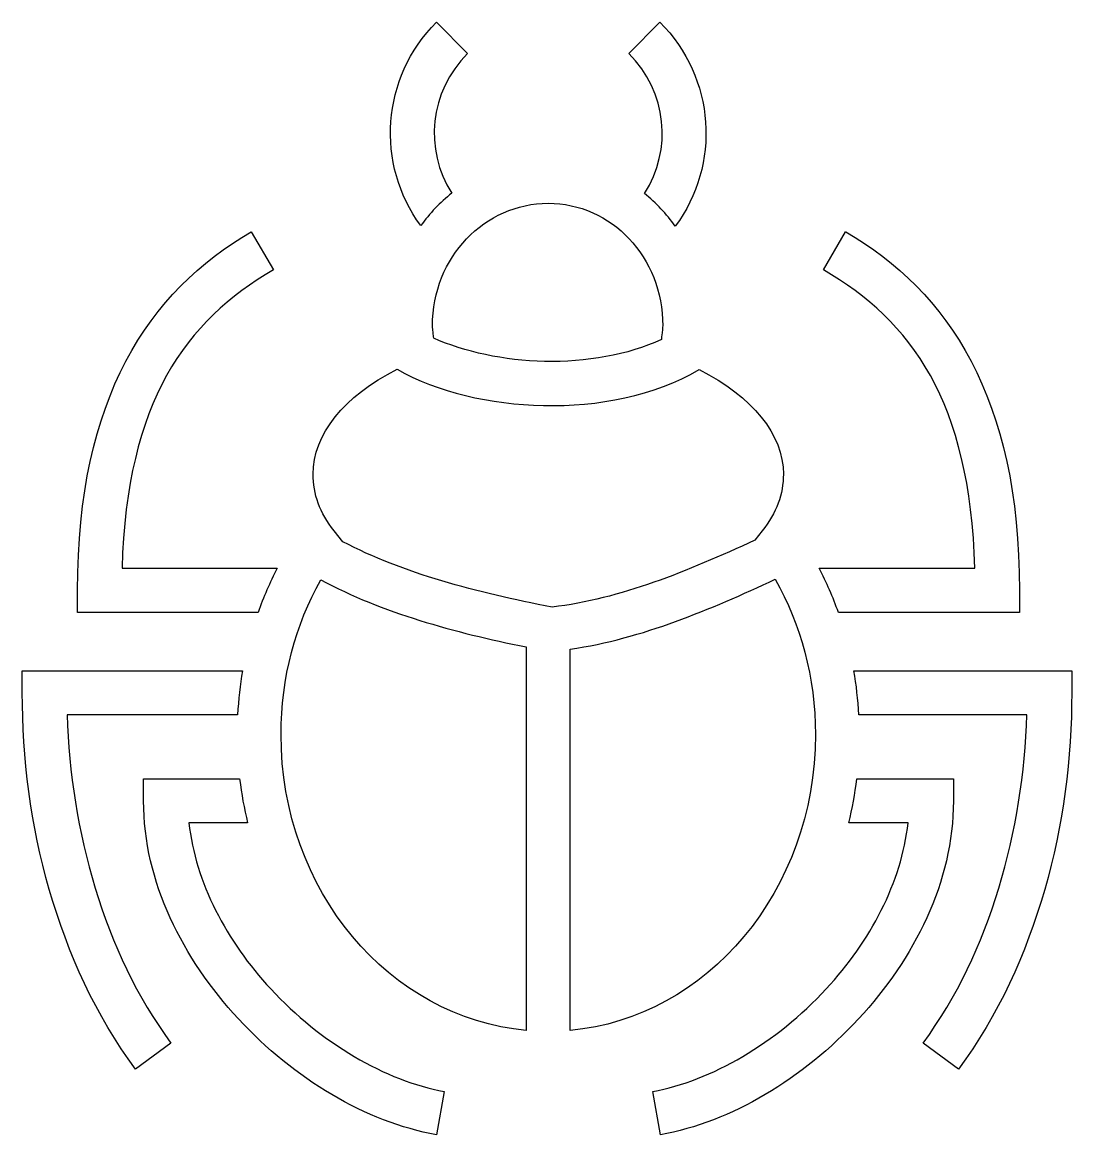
# Model space of a CAD drawing. Header units: centimetres. Extents: x -9.3 to 9.5, y -9.8 to 10.1.
import ezdxf

# ---------------------------------------------------------------- set-up
doc = ezdxf.new("R2010")
doc.units = ezdxf.units.CM
doc.header["$MEASUREMENT"] = 0
doc.layers.add('Layer 1', color=7, linetype='Continuous')

msp = doc.modelspace()

# ---------------------------------------------------------------- linework, layer by layer
at = {"layer": 'Layer 1'}
for points, knots in [([(-1.88175, 10.08447), (-2.87734, 9.09719), (-2.97213, 7.54035), (-2.16622, 6.44445), (-2.16622, 6.44445), (-2.00737, 6.66355), (-1.82002, 6.85913), (-1.61028, 7.02552), (-1.61028, 7.02552), (-2.10892, 7.80554), (-2.01476, 8.84279), (-1.32691, 9.52494), (-1.32691, 9.52494), (-1.32691, 9.52494), (-1.88184, 10.08451), (-1.88184, 10.08451), (-1.88184, 10.08451), (-1.88184, 10.08451), (-1.88175, 10.08447), (-1.88175, 10.08447)], [0, 0, 0, 0, 0.16666667, 0.16666667, 0.16666667, 0.16666667, 0.33333333, 0.33333333, 0.33333333, 0.33333333, 0.5, 0.5, 0.5, 0.5, 0.66666667, 0.66666667, 0.66666667, 0.66666667, 1, 1, 1, 1]), ([(2.11177, 10.08447), (2.11177, 10.08447), (1.55692, 9.5249), (1.55692, 9.5249), (1.55692, 9.5249), (2.24649, 8.84115), (2.33935, 7.80065), (1.83662, 7.02), (1.83662, 7.02), (2.04522, 6.85192), (2.23114, 6.65461), (2.38818, 6.43357), (2.38818, 6.43357), (3.20274, 7.53006), (3.11069, 9.09395), (2.11177, 10.08447)], [0, 0, 0, 0, 0.2, 0.2, 0.2, 0.2, 0.4, 0.4, 0.4, 0.4, 0.6, 0.6, 0.6, 0.6, 1, 1, 1, 1]), ([(0.11449, 6.84504), (-1.01603, 6.84496), (-1.9571, 5.87788), (-1.9571, 4.65247), (-1.9571, 4.65247), (-1.9571, 4.62835), (-1.94542, 4.55886), (-1.93652, 4.45234), (-1.93652, 4.45234), (-1.93652, 4.45234), (-1.93462, 4.42999), (-1.93462, 4.42999), (-1.93462, 4.42999), (-1.38433, 4.18499), (-0.67266, 4.02855), (0.0498, 4.01337), (0.0498, 4.01337), (0.79006, 3.99777), (1.53622, 4.12807), (2.13964, 4.40469), (2.13964, 4.40469), (2.13964, 4.40469), (2.14369, 4.45259), (2.14369, 4.45259), (2.14369, 4.45259), (2.15267, 4.55915), (2.16427, 4.62733), (2.16427, 4.65247), (2.16427, 4.65247), (2.16427, 5.88192), (1.24522, 6.84495), (0.1147, 6.84504), (0.1147, 6.84504), (0.1147, 6.84504), (0.11449, 6.84504), (0.11449, 6.84504)], [0, 0, 0, 0, 0.1, 0.1, 0.1, 0.1, 0.2, 0.2, 0.2, 0.2, 0.3, 0.3, 0.3, 0.3, 0.4, 0.4, 0.4, 0.4, 0.5, 0.5, 0.5, 0.5, 0.6, 0.6, 0.6, 0.6, 0.7, 0.7, 0.7, 0.7, 0.8, 0.8, 0.8, 0.8, 1, 1, 1, 1]), ([(-5.19741, 6.33439), (-7.03767, 5.26341), (-8.30625, 3.3629), (-8.30625, -0.08379), (-8.30625, -0.08379), (-8.30625, -0.08379), (-8.30625, -0.47781), (-8.30625, -0.47781), (-8.30625, -0.47781), (-8.30625, -0.47781), (-5.07736, -0.47781), (-5.07736, -0.47781), (-5.07736, -0.47781), (-4.97995, -0.20528), (-4.86475, 0.05781), (-4.73335, 0.31031), (-4.73335, 0.31031), (-4.73335, 0.31031), (-7.50995, 0.31031), (-7.50995, 0.31031), (-7.50995, 0.31031), (-7.42486, 3.30027), (-6.37281, 4.73858), (-4.80108, 5.65316), (-4.80108, 5.65316), (-4.80108, 5.65316), (-5.19737, 6.3343), (-5.19737, 6.3343), (-5.19737, 6.3343), (-5.19737, 6.3343), (-5.19741, 6.33439), (-5.19741, 6.33439)], [0, 0, 0, 0, 0.11111111, 0.11111111, 0.11111111, 0.11111111, 0.22222222, 0.22222222, 0.22222222, 0.22222222, 0.33333333, 0.33333333, 0.33333333, 0.33333333, 0.44444444, 0.44444444, 0.44444444, 0.44444444, 0.55555556, 0.55555556, 0.55555556, 0.55555556, 0.66666667, 0.66666667, 0.66666667, 0.66666667, 0.77777778, 0.77777778, 0.77777778, 0.77777778, 1, 1, 1, 1]), ([(5.43651, 6.33439), (5.43651, 6.33439), (5.04013, 5.65321), (5.04013, 5.65321), (5.04013, 5.65321), (6.6119, 4.73859), (7.66399, 3.30032), (7.74913, 0.31032), (7.74913, 0.31032), (7.74913, 0.31032), (4.96258, 0.31031), (4.96258, 0.31031), (4.96258, 0.31031), (5.09393, 0.05781), (5.20918, -0.20528), (5.30667, -0.47781), (5.30667, -0.47781), (5.30667, -0.47781), (8.54551, -0.47781), (8.54551, -0.47781), (8.54551, -0.47781), (8.54551, -0.47781), (8.54551, -0.08379), (8.54551, -0.08379), (8.54551, -0.08379), (8.54551, 3.36285), (7.27689, 5.2634), (5.43655, 6.3343), (5.43655, 6.3343), (5.43655, 6.3343), (5.43651, 6.33439), (5.43651, 6.33439)], [0, 0, 0, 0, 0.11111111, 0.11111111, 0.11111111, 0.11111111, 0.22222222, 0.22222222, 0.22222222, 0.22222222, 0.33333333, 0.33333333, 0.33333333, 0.33333333, 0.44444444, 0.44444444, 0.44444444, 0.44444444, 0.55555556, 0.55555556, 0.55555556, 0.55555556, 0.66666667, 0.66666667, 0.66666667, 0.66666667, 0.77777778, 0.77777778, 0.77777778, 0.77777778, 1, 1, 1, 1]), ([(-2.58814, 3.87389), (-3.54346, 3.39655), (-4.09269, 2.6996), (-4.09269, 1.99598), (-4.09269, 1.99598), (-4.09269, 1.63818), (-3.96973, 1.30367), (-3.71537, 0.98226), (-3.71537, 0.98226), (-3.71537, 0.98226), (-3.56082, 0.78694), (-3.56082, 0.78694), (-3.56082, 0.78694), (-2.4868, 0.22084), (-1.15944, -0.12726), (0.18386, -0.38331), (0.18386, -0.38331), (1.41204, -0.24095), (2.60021, 0.25777), (3.81031, 0.81257), (3.81031, 0.81257), (3.81031, 0.81257), (3.94461, 0.9823), (3.94461, 0.9823), (3.94461, 0.9823), (4.19901, 1.3037), (4.3218, 1.63814), (4.3218, 1.99602), (4.3218, 1.99602), (4.3218, 2.69896), (3.77134, 3.3903), (2.81522, 3.86651), (2.81522, 3.86651), (2.00686, 3.38976), (1.00588, 3.20506), (0.03319, 3.22556), (0.03319, 3.22556), (-0.92571, 3.24567), (-1.86285, 3.46221), (-2.58814, 3.87385), (-2.58814, 3.87385), (-2.58814, 3.87385), (-2.58814, 3.87389), (-2.58814, 3.87389)], [0, 0, 0, 0, 0.08333333, 0.08333333, 0.08333333, 0.08333333, 0.16666667, 0.16666667, 0.16666667, 0.16666667, 0.25, 0.25, 0.25, 0.25, 0.33333333, 0.33333333, 0.33333333, 0.33333333, 0.41666667, 0.41666667, 0.41666667, 0.41666667, 0.5, 0.5, 0.5, 0.5, 0.58333333, 0.58333333, 0.58333333, 0.58333333, 0.66666667, 0.66666667, 0.66666667, 0.66666667, 0.75, 0.75, 0.75, 0.75, 0.83333333, 0.83333333, 0.83333333, 0.83333333, 1, 1, 1, 1]), ([(-3.9543, 0.10302), (-4.40558, -0.70104), (-4.66517, -1.64071), (-4.66517, -2.66446), (-4.66517, -2.66446), (-4.66517, -5.46315), (-2.72308, -7.73756), (-0.28097, -7.96118), (-0.28097, -7.96118), (-0.28097, -7.96118), (-0.28097, -1.09645), (-0.28097, -1.09645), (-0.28097, -1.09645), (-1.56401, -0.83821), (-2.84942, -0.48712), (-3.95431, 0.10302), (-3.95431, 0.10302), (-3.95431, 0.10302), (-3.9543, 0.10302), (-3.9543, 0.10302)], [0, 0, 0, 0, 0.16666667, 0.16666667, 0.16666667, 0.16666667, 0.33333333, 0.33333333, 0.33333333, 0.33333333, 0.5, 0.5, 0.5, 0.5, 0.66666667, 0.66666667, 0.66666667, 0.66666667, 1, 1, 1, 1]), ([(4.1775, 0.11364), (3.01037, -0.4243), (1.80918, -0.94541), (0.50699, -1.13748), (0.50699, -1.13748), (0.50699, -1.13748), (0.50699, -7.96152), (0.50699, -7.96152), (0.50699, -7.96152), (2.95054, -7.73955), (4.89427, -5.46433), (4.89427, -2.66446), (4.89427, -2.66446), (4.89427, -1.63619), (4.63249, -0.69269), (4.1775, 0.11365), (4.1775, 0.11365), (4.1775, 0.11365), (4.1775, 0.11364), (4.1775, 0.11364)], [0, 0, 0, 0, 0.16666667, 0.16666667, 0.16666667, 0.16666667, 0.33333333, 0.33333333, 0.33333333, 0.33333333, 0.5, 0.5, 0.5, 0.5, 0.66666667, 0.66666667, 0.66666667, 0.66666667, 1, 1, 1, 1]), ([(-9.29517, -1.52184), (-9.29517, -1.52184), (-9.29517, -1.91586), (-9.29517, -1.91586), (-9.29517, -1.91586), (-9.29517, -4.24648), (-8.67884, -6.73798), (-7.27153, -8.65325), (-7.27153, -8.65325), (-7.27153, -8.65325), (-6.63648, -8.18658), (-6.63648, -8.18658), (-6.63648, -8.18658), (-7.83827, -6.5511), (-8.4271, -4.384), (-8.49381, -2.3098), (-8.49381, -2.3098), (-8.49381, -2.3098), (-5.44287, -2.30979), (-5.44287, -2.30979), (-5.44287, -2.30979), (-5.42866, -2.0419), (-5.39931, -1.77873), (-5.35411, -1.5218), (-5.35411, -1.5218), (-5.35411, -1.5218), (-9.29521, -1.5218), (-9.29521, -1.5218), (-9.29521, -1.5218), (-9.29521, -1.5218), (-9.29517, -1.52184), (-9.29517, -1.52184)], [0, 0, 0, 0, 0.11111111, 0.11111111, 0.11111111, 0.11111111, 0.22222222, 0.22222222, 0.22222222, 0.22222222, 0.33333333, 0.33333333, 0.33333333, 0.33333333, 0.44444444, 0.44444444, 0.44444444, 0.44444444, 0.55555556, 0.55555556, 0.55555556, 0.55555556, 0.66666667, 0.66666667, 0.66666667, 0.66666667, 0.77777778, 0.77777778, 0.77777778, 0.77777778, 1, 1, 1, 1]), ([(5.58321, -1.52184), (5.62846, -1.77877), (5.65785, -2.04194), (5.67202, -2.30983), (5.67202, -2.30983), (5.67202, -2.30983), (8.67985, -2.30983), (8.67985, -2.30983), (8.67985, -2.30983), (8.61314, -4.38407), (8.02431, -6.55108), (6.82256, -8.18661), (6.82256, -8.18661), (6.82256, -8.18661), (7.45761, -8.65324), (7.45761, -8.65324), (7.45761, -8.65324), (8.86488, -6.73797), (9.48125, -4.24648), (9.48125, -1.91581), (9.48125, -1.91581), (9.48125, -1.91581), (9.48125, -1.52179), (9.48125, -1.52179), (9.48125, -1.52179), (9.48125, -1.52179), (5.58325, -1.5218), (5.58325, -1.5218), (5.58325, -1.5218), (5.58325, -1.5218), (5.58321, -1.52184), (5.58321, -1.52184)], [0, 0, 0, 0, 0.11111111, 0.11111111, 0.11111111, 0.11111111, 0.22222222, 0.22222222, 0.22222222, 0.22222222, 0.33333333, 0.33333333, 0.33333333, 0.33333333, 0.44444444, 0.44444444, 0.44444444, 0.44444444, 0.55555556, 0.55555556, 0.55555556, 0.55555556, 0.66666667, 0.66666667, 0.66666667, 0.66666667, 0.77777778, 0.77777778, 0.77777778, 0.77777778, 1, 1, 1, 1]), ([(-7.12512, -3.45727), (-7.12512, -3.45727), (-7.12512, -3.85129), (-7.12512, -3.85129), (-7.12512, -3.85129), (-7.12512, -5.30415), (-6.42007, -6.68245), (-5.42765, -7.75415), (-5.42765, -7.75415), (-4.43518, -8.82581), (-3.14965, -9.60575), (-1.88183, -9.82797), (-1.88183, -9.82797), (-1.88183, -9.82797), (-1.74584, -9.05166), (-1.74584, -9.05166), (-1.74584, -9.05166), (-2.7876, -8.86916), (-3.96075, -8.17836), (-4.84949, -7.21862), (-4.84949, -7.21862), (-5.64056, -6.36442), (-6.19899, -5.309), (-6.31285, -4.24536), (-6.31285, -4.24536), (-6.31285, -4.24536), (-5.26269, -4.24534), (-5.26269, -4.24534), (-5.26269, -4.24534), (-5.32573, -3.98854), (-5.37393, -3.72554), (-5.40598, -3.45722), (-5.40598, -3.45722), (-5.40598, -3.45722), (-7.12512, -3.45723), (-7.12512, -3.45723), (-7.12512, -3.45723), (-7.12512, -3.45723), (-7.12512, -3.45727), (-7.12512, -3.45727)], [0, 0, 0, 0, 0.09090909, 0.09090909, 0.09090909, 0.09090909, 0.18181818, 0.18181818, 0.18181818, 0.18181818, 0.27272727, 0.27272727, 0.27272727, 0.27272727, 0.36363636, 0.36363636, 0.36363636, 0.36363636, 0.45454545, 0.45454545, 0.45454545, 0.45454545, 0.54545455, 0.54545455, 0.54545455, 0.54545455, 0.63636364, 0.63636364, 0.63636364, 0.63636364, 0.72727273, 0.72727273, 0.72727273, 0.72727273, 0.81818182, 0.81818182, 0.81818182, 0.81818182, 1, 1, 1, 1]), ([(5.63512, -3.45727), (5.60307, -3.72554), (5.55483, -3.98859), (5.49175, -4.24531), (5.49175, -4.24531), (5.49175, -4.24531), (6.55202, -4.2453), (6.55202, -4.2453), (6.55202, -4.2453), (6.43817, -5.30899), (5.87961, -6.36441), (5.08854, -7.21865), (5.08854, -7.21865), (4.19981, -8.17831), (3.02665, -8.8691), (1.98489, -9.05169), (1.98489, -9.05169), (1.98489, -9.05169), (2.12097, -9.82792), (2.12097, -9.82792), (2.12097, -9.82792), (3.38875, -9.60578), (4.67424, -8.8258), (5.66675, -7.7541), (5.66675, -7.7541), (6.65922, -6.68244), (7.36418, -5.30414), (7.36418, -3.85129), (7.36418, -3.85129), (7.36418, -3.85129), (7.36418, -3.45727), (7.36418, -3.45727), (7.36418, -3.45727), (7.36418, -3.45727), (5.63507, -3.45727), (5.63507, -3.45727), (5.63507, -3.45727), (5.63507, -3.45727), (5.63512, -3.45727), (5.63512, -3.45727)], [0, 0, 0, 0, 0.09090909, 0.09090909, 0.09090909, 0.09090909, 0.18181818, 0.18181818, 0.18181818, 0.18181818, 0.27272727, 0.27272727, 0.27272727, 0.27272727, 0.36363636, 0.36363636, 0.36363636, 0.36363636, 0.45454545, 0.45454545, 0.45454545, 0.45454545, 0.54545455, 0.54545455, 0.54545455, 0.54545455, 0.63636364, 0.63636364, 0.63636364, 0.63636364, 0.72727273, 0.72727273, 0.72727273, 0.72727273, 0.81818182, 0.81818182, 0.81818182, 0.81818182, 1, 1, 1, 1])]:
    msp.add_open_spline(points, degree=3, knots=knots, dxfattribs=at)

doc.saveas('drawing.dxf')
